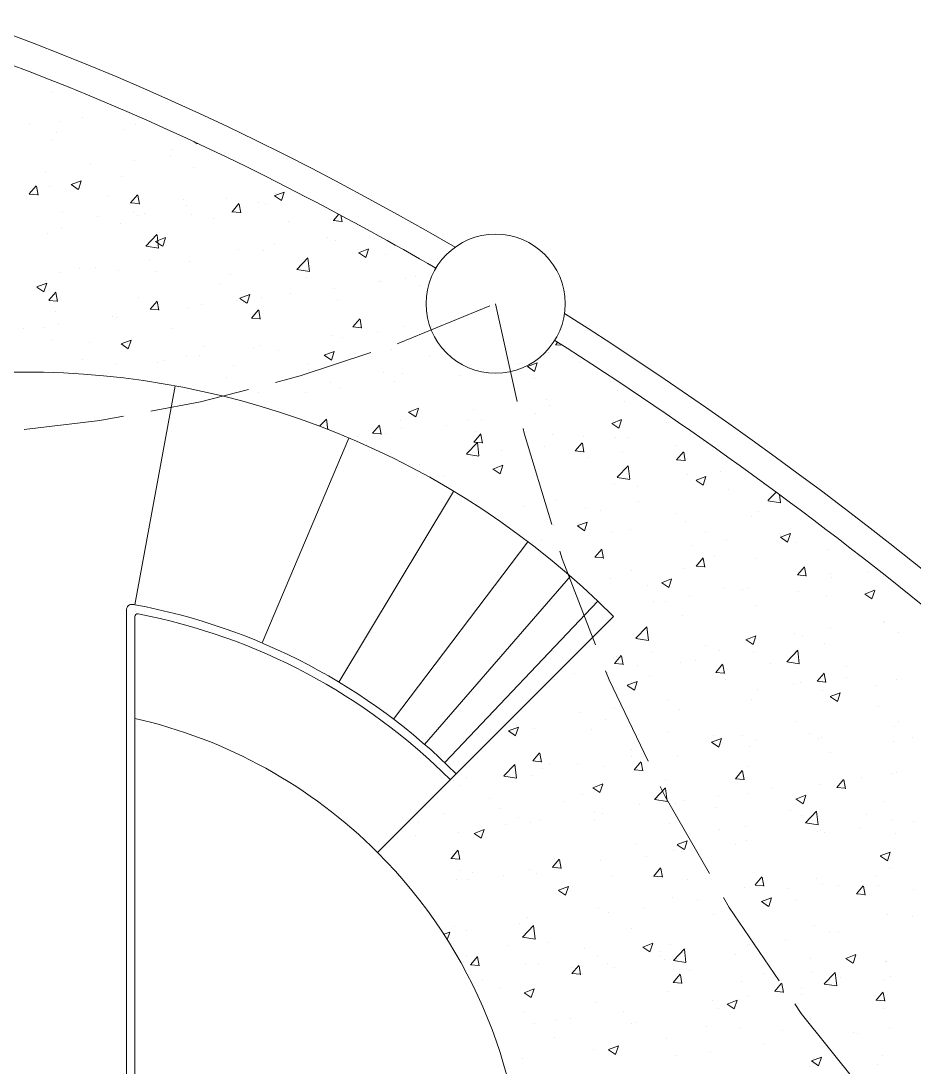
# Model space of a CAD drawing. Header units: millimetres. Extents: x 204 to 540, y 123 to 306.
# Drawn here: x 211.048 to 214.259, y 157.781 to 161.542 of the extents above; entities that cross this region are included whole.
import ezdxf

# ---------------------------------------------------------------- set-up
doc = ezdxf.new("R2010")
doc.units = ezdxf.units.MM
doc.header["$LTSCALE"] = 0.03
doc.linetypes.add('ACAD_ISO02W100', pattern=[15, 12, -3])
for name, color, linetype, lineweight in [('Banquetas', 253, 'Continuous', 0), ('Detalles de pisos', 40, 'Continuous', 0), ('lockers', 253, 'Continuous', 0), ('Muros', 254, 'Continuous', 0), ('Proyeccion Trabes', 7, 'ACAD_ISO02W100', 0), ('Áreas verdes', 72, 'Continuous', 0)]:
    doc.layers.add(name, color=color, linetype=linetype, lineweight=lineweight)

msp = doc.modelspace()

# ---------------------------------------------------------------- linework, layer by layer
at = {"layer": 'Banquetas'}
for p, q in [((211.4572, 159.4428), (211.6026, 160.2295)), ((211.9148, 159.3055), (212.2267, 160.0422)), ((212.191, 159.1649), (212.6032, 159.8505)), ((212.3869, 159.0322), (212.8704, 159.6695)), ((212.4992, 158.941), (213.0236, 159.5452)), ((212.5712, 158.8757), (213.1217, 159.4561)), ((211.4272, 157.1967), (211.4272, 159.4243)), ((211.4572, 157.1967), (211.4572, 159.4002))]:
    msp.add_line(p, q, dxfattribs=at)
for centre, radius, start, end in [((211.4472, 159.4243), 0.02, 79.6944, 180), ((211.0572, 157.2795), 2.2, 79.5243, 79.6944), ((211.0572, 157.2795), 2.2, 45, 79.5243), ((211.4672, 159.4002), 0.01, 79.058, 180), ((211.0572, 157.2795), 2.17, 45, 79.058), ((211.0572, 157.2795), 1.8, 315, 45)]:
    msp.add_arc(centre, radius, start, end, dxfattribs=at)
at = {"layer": 'Detalles de pisos'}
for start_param, end_param in [(5.199091, 6.224485), (4.287882, 5.136898)]:
    msp.add_ellipse((212.7542, 155.5825), major_axis=(-5.6569, 5.6569), ratio=0.5, start_param=start_param, end_param=end_param, dxfattribs=at)
for points, knots in [([(212.5392, 160.6527), (212.3836, 160.7429), (212.2282, 160.8283), (211.3036, 161.3084), (210.5501, 161.583), (209.182, 161.8467), (208.5685, 161.8355), (207.7969, 161.608), (207.5589, 161.489), (207.3561, 161.3334)], [5.202112, 5.202112, 5.202112, 5.202112, 5.276557, 5.276557, 5.646922, 5.646922, 6.017286, 6.017286, 6.217527, 6.217527, 6.217527, 6.217527]), ([(217.5652, 155.7949), (217.2405, 156.307), (216.8672, 156.817), (215.8335, 158.0532), (215.1244, 158.7561), (213.917, 159.7477), (213.4428, 160.0916), (212.9667, 160.3934)], [4.2908125, 4.2908125, 4.2908125, 4.2908125, 4.5358288, 4.5358288, 4.9061931, 4.9061931, 5.1339677, 5.1339677, 5.1339677, 5.1339677])]:
    msp.add_open_spline(points, degree=3, knots=knots, dxfattribs=at)
at = {"layer": 'lockers'}
msp.add_line((212.33, 158.5523), (213.1785, 159.4008), dxfattribs=at)
for radius, end in [(3, 315), (1.8, 77.1604)]:
    msp.add_arc((211.0572, 157.2795), radius, 45, end, dxfattribs=at)
at = {"layer": 'Muros'}
msp.add_circle((212.7542, 160.5251), 0.25, dxfattribs=at)
at = {"layer": 'Proyeccion Trabes'}
for centre, radius, start, end in [((210.5014, 165.5365), 5.4944, 232.6515, 294.2066), ((218.7804, 161.6087), 6.1228, 190.19304, 259.80738)]:
    msp.add_arc(centre, radius, start, end, dxfattribs=at)
at = {"layer": 'Áreas verdes'}
for p, q in [((211.0845, 161.3545), (211.0845, 161.3545)), ((211.1625, 161.2849), (211.1625, 161.2849)), ((211.2705, 161.1962), (211.2705, 161.1962)), ((211.4714, 161.1911), (211.4714, 161.1911)), ((211.0781, 161.1709), (211.0781, 161.1709)), ((211.1888, 161.1815), (211.1888, 161.1815)), ((211.4171, 161.1515), (211.4171, 161.1515)), ((211.4599, 161.17), (211.4599, 161.17)), ((211.1563, 161.1158), (211.1563, 161.1158)), ((211.1751, 161.1402), (211.1751, 161.1402)), ((211.5931, 161.0795), (211.5931, 161.0795)), ((211.6693, 161.1077), (211.6808, 161.1)), ((211.681, 161.1001), (211.6816, 161.102)), ((211.4577, 161.0381), (211.4577, 161.0381)), ((211.5848, 161.0548), (211.5848, 161.0548)), ((211.1368, 160.9958), (211.1368, 160.9958)), ((211.2969, 161.0287), (211.2969, 161.0287)), ((211.6675, 161.0149), (211.6675, 161.0149)), ((211.2286, 160.9536), (211.2641, 160.9672)), ((211.2541, 160.9362), (211.2644, 160.9669)), ((211.4109, 160.9824), (211.4109, 160.9824)), ((211.0779, 160.9195), (211.1023, 160.9487)), ((211.0898, 160.9219), (211.0898, 160.9219)), ((211.1091, 160.9153), (211.1032, 160.9472)), ((211.1501, 160.9466), (211.1501, 160.9466)), ((211.2287, 160.9532), (211.254, 160.9361)), ((211.9586, 160.9129), (211.9942, 160.9265)), ((211.9644, 160.922), (211.9644, 160.922)), ((211.9842, 160.8955), (211.9945, 160.9262)), ((211.0777, 160.9193), (211.108, 160.9167)), ((211.361, 160.9104), (211.361, 160.9104)), ((211.442, 160.8875), (211.4724, 160.8848)), ((211.4422, 160.8876), (211.4667, 160.9168)), ((211.4735, 160.8835), (211.4676, 160.9153)), ((211.6322, 160.899), (211.6322, 160.899)), ((211.7871, 160.9017), (211.7871, 160.9017)), ((211.8066, 160.8557), (211.8311, 160.8849)), ((211.8379, 160.8516), (211.832, 160.8834)), ((211.9034, 160.8875), (211.9034, 160.8875)), ((211.9252, 160.8839), (211.9252, 160.8839)), ((211.9588, 160.9125), (211.984, 160.8955)), ((211.1969, 160.8536), (211.1969, 160.8536)), ((211.4512, 160.8544), (211.4512, 160.8544)), ((211.4909, 160.8509), (211.4909, 160.8509)), ((211.6436, 160.8798), (211.6436, 160.8798)), ((211.6613, 160.8458), (211.6613, 160.8458)), ((211.8064, 160.8556), (211.8368, 160.8529)), ((212.171, 160.8238), (212.1904, 160.847)), ((211.324, 160.8377), (211.324, 160.8377)), ((211.4048, 160.8133), (211.4048, 160.8133)), ((211.4681, 160.8422), (211.4681, 160.8422)), ((211.7393, 160.8307), (211.7393, 160.8307)), ((212.0105, 160.8193), (212.0105, 160.8193)), ((212.1708, 160.8237), (212.2011, 160.8211)), ((212.2022, 160.8197), (212.1979, 160.843)), ((211.1439, 160.7775), (211.1439, 160.7775)), ((211.1946, 160.8), (211.1946, 160.8)), ((211.4973, 160.7323), (211.5369, 160.7736)), ((211.5426, 160.725), (211.537, 160.7732)), ((211.5318, 160.749), (211.5674, 160.7627)), ((211.5319, 160.7487), (211.5572, 160.7316)), ((211.5574, 160.7317), (211.5677, 160.7624)), ((211.958, 160.7384), (211.958, 160.7384)), ((212.1504, 160.7637), (212.1504, 160.7637)), ((212.1798, 160.7506), (212.1798, 160.7506)), ((211.4977, 160.7316), (211.5429, 160.7246)), ((211.8308, 160.7217), (211.8308, 160.7217)), ((211.919, 160.7148), (211.919, 160.7148)), ((212.2618, 160.7083), (212.2974, 160.722)), ((212.262, 160.708), (212.2873, 160.6909)), ((212.2874, 160.691), (212.2977, 160.7217)), ((212.3587, 160.7003), (212.3587, 160.7003)), ((211.51, 160.6794), (211.51, 160.6794)), ((211.6552, 160.6767), (211.6552, 160.6767)), ((212.0395, 160.6483), (212.0791, 160.6895)), ((212.0848, 160.6409), (212.0791, 160.6891)), ((211.1904, 160.6373), (211.1904, 160.6373)), ((211.2599, 160.6522), (211.2599, 160.6522)), ((211.3176, 160.6541), (211.3176, 160.6541)), ((211.3986, 160.6442), (211.3986, 160.6442)), ((211.5311, 160.6407), (211.5311, 160.6407)), ((211.8023, 160.6293), (211.8023, 160.6293)), ((212.0398, 160.6475), (212.085, 160.6405)), ((212.0624, 160.6495), (212.0624, 160.6495)), ((212.4647, 160.6223), (212.4647, 160.6223)), ((211.1049, 160.5852), (211.1405, 160.5988)), ((211.1051, 160.5848), (211.1304, 160.5678)), ((211.1305, 160.5678), (211.1408, 160.5985)), ((211.1377, 160.6084), (211.1377, 160.6084)), ((211.7662, 160.5986), (211.7662, 160.5986)), ((212.0735, 160.6178), (212.0735, 160.6178)), ((212.3375, 160.6056), (212.3375, 160.6056)), ((212.3447, 160.6064), (212.3447, 160.6064)), ((212.4303, 160.614), (212.4303, 160.614)), ((212.4804, 160.5888), (212.4804, 160.5888)), ((211.1483, 160.5374), (211.1728, 160.5666)), ((211.1796, 160.5332), (211.1737, 160.5651)), ((211.4699, 160.5478), (211.4699, 160.5478)), ((211.835, 160.5445), (211.8706, 160.5581)), ((211.8352, 160.5441), (211.8604, 160.5271)), ((211.8606, 160.5272), (211.8709, 160.5579)), ((211.9128, 160.5457), (211.9128, 160.5457)), ((212.0167, 160.5634), (212.0167, 160.5634)), ((212.1737, 160.5815), (212.1737, 160.5815)), ((211.1481, 160.5372), (211.1785, 160.5346)), ((211.5127, 160.5055), (211.5372, 160.5347)), ((211.544, 160.5013), (211.5381, 160.5332)), ((211.649, 160.5076), (211.649, 160.5076)), ((211.6971, 160.5213), (211.6971, 160.5213)), ((211.8243, 160.538), (211.8243, 160.538)), ((212.1842, 160.538), (212.1842, 160.538)), ((211.1737, 160.4969), (211.1737, 160.4969)), ((211.3763, 160.4791), (211.3763, 160.4791)), ((211.3924, 160.4751), (211.3924, 160.4751)), ((211.5125, 160.5054), (211.5429, 160.5027)), ((211.8769, 160.4735), (211.9072, 160.4708)), ((211.8771, 160.4736), (211.9016, 160.5028)), ((211.8879, 160.4871), (211.8879, 160.4871)), ((211.9083, 160.4695), (211.9025, 160.5013)), ((212.2415, 160.4417), (212.2659, 160.4709)), ((212.2727, 160.4376), (212.2668, 160.4694)), ((211.0567, 160.437), (211.0567, 160.437)), ((211.1316, 160.4393), (211.1316, 160.4393)), ((211.1839, 160.4537), (211.1839, 160.4537)), ((211.5916, 160.4363), (211.5916, 160.4363)), ((212.2412, 160.4416), (212.2716, 160.4389)), ((212.4241, 160.4449), (212.4241, 160.4449)), ((212.5235, 160.4473), (212.5235, 160.4473)), ((211.4082, 160.3806), (211.4437, 160.3943)), ((211.4338, 160.3633), (211.4441, 160.394)), ((212.1675, 160.4124), (212.1675, 160.4124)), ((212.2039, 160.4052), (212.2039, 160.4052)), ((212.3311, 160.422), (212.3311, 160.422)), ((211.161, 160.3926), (211.161, 160.3926)), ((211.2954, 160.3854), (211.2954, 160.3854)), ((211.4083, 160.3803), (211.4336, 160.3632)), ((211.4322, 160.3812), (211.4322, 160.3812)), ((211.7034, 160.3697), (211.7034, 160.3697)), ((211.8831, 160.363), (211.8831, 160.363)), ((211.9067, 160.3766), (211.9067, 160.3766)), ((211.9746, 160.3582), (211.9746, 160.3582)), ((212.3782, 160.3602), (212.3782, 160.3602)), ((212.97, 160.3778), (212.9945, 160.3757)), ((212.9702, 160.378), (212.9774, 160.3866)), ((211.2681, 160.3244), (211.2681, 160.3244)), ((211.5635, 160.3209), (211.5635, 160.3209)), ((211.6428, 160.3385), (211.6428, 160.3385)), ((211.6907, 160.3377), (211.6907, 160.3377)), ((212.1382, 160.34), (212.1738, 160.3536)), ((212.1384, 160.3396), (212.1637, 160.3226)), ((212.1638, 160.3226), (212.1741, 160.3533)), ((212.2458, 160.3468), (212.2458, 160.3468)), ((212.5169, 160.3353), (212.5169, 160.3353)), ((212.9426, 160.3496), (212.9426, 160.3496)), ((213.0302, 160.3313), (213.0302, 160.3313)), ((211.3862, 160.306), (211.3862, 160.306)), ((211.5393, 160.3129), (211.5393, 160.3129)), ((211.8105, 160.3015), (211.8105, 160.3015)), ((212.0817, 160.29), (212.0817, 160.29)), ((212.0819, 160.3093), (212.0819, 160.3093)), ((212.7107, 160.2892), (212.7107, 160.2892)), ((212.8378, 160.3059), (212.8378, 160.3059)), ((212.8683, 160.2993), (212.9039, 160.3129)), ((212.8685, 160.2989), (212.8937, 160.2819)), ((212.8939, 160.2819), (212.9042, 160.3126)), ((213.0593, 160.3124), (213.0593, 160.3124)), ((211.2427, 160.2787), (211.2427, 160.2787)), ((211.7856, 160.2585), (211.7856, 160.2585)), ((212.1613, 160.2432), (212.1613, 160.2432)), ((212.3529, 160.2786), (212.3529, 160.2786)), ((212.3898, 160.247), (212.3898, 160.247)), ((212.4179, 160.2758), (212.4179, 160.2758)), ((212.624, 160.2671), (212.624, 160.2671)), ((212.8952, 160.2556), (212.8952, 160.2556)), ((213.1664, 160.2442), (213.1664, 160.2442)), ((211.9005, 160.2075), (211.9005, 160.2075)), ((212.1974, 160.2216), (212.1974, 160.2216)), ((213.193, 160.213), (213.193, 160.213)), ((213.246, 160.2096), (213.246, 160.2096)), ((212.0703, 160.2049), (212.0703, 160.2049)), ((212.9364, 160.1805), (212.9364, 160.1805)), ((213.2174, 160.1731), (213.2174, 160.1731)), ((212.4415, 160.1354), (212.477, 160.1491)), ((212.4416, 160.1351), (212.4669, 160.118)), ((212.467, 160.1181), (212.4773, 160.1488)), ((212.6756, 160.1447), (212.6756, 160.1447)), ((212.8966, 160.1309), (212.8966, 160.1309)), ((212.9497, 160.1588), (212.9497, 160.1588)), ((212.1213, 160.0844), (212.1464, 160.1106)), ((212.1508, 160.0731), (212.1465, 160.1102)), ((212.4117, 160.1067), (212.4117, 160.1067)), ((212.6534, 160.1079), (212.6534, 160.1079)), ((212.7042, 160.1056), (212.7042, 160.1056)), ((213.1715, 160.0947), (213.2071, 160.1084)), ((213.1717, 160.0944), (213.197, 160.0773)), ((213.1971, 160.0774), (213.2074, 160.1081)), ((213.3677, 160.0981), (213.3677, 160.0981)), ((212.1447, 160.0886), (212.1447, 160.0886)), ((212.1551, 160.0741), (212.1551, 160.0741)), ((212.3117, 160.0595), (212.3421, 160.0568)), ((212.3119, 160.0596), (212.3364, 160.0888)), ((212.3432, 160.0555), (212.3373, 160.0873)), ((212.3572, 160.0571), (212.3572, 160.0571)), ((212.4159, 160.0771), (212.4159, 160.0771)), ((212.577, 160.0888), (212.577, 160.0888)), ((212.6763, 160.0277), (212.7008, 160.0569)), ((212.687, 160.0657), (212.687, 160.0657)), ((212.7076, 160.0236), (212.7017, 160.0554)), ((212.2562, 160.0466), (212.2562, 160.0466)), ((212.649, 159.9852), (212.6886, 160.0265)), ((212.6761, 160.0276), (212.7065, 160.0249)), ((212.6943, 159.9779), (212.6887, 160.0261)), ((212.9582, 160.0542), (212.9582, 160.0542)), ((213.0407, 159.9959), (213.0652, 160.025)), ((213.0719, 159.9917), (213.0661, 160.0236)), ((213.0714, 160.0472), (213.0714, 160.0472)), ((213.1868, 160.0439), (213.1868, 160.0439)), ((213.2294, 160.0427), (213.2294, 160.0427)), ((213.5006, 160.0313), (213.5006, 160.0313)), ((212.6493, 159.9845), (212.6945, 159.9775)), ((212.7752, 159.9964), (212.7752, 159.9964)), ((212.9302, 160.0114), (212.9302, 160.0114)), ((213.0405, 159.9957), (213.0708, 159.9931)), ((213.2109, 159.9895), (213.2109, 159.9895)), ((213.4033, 160.0148), (213.4033, 160.0148)), ((213.405, 159.964), (213.4295, 159.9932)), ((213.4363, 159.9598), (213.4304, 159.9917)), ((212.4789, 159.9455), (212.4789, 159.9455)), ((212.6694, 159.9756), (212.6694, 159.9756)), ((212.7447, 159.9309), (212.7803, 159.9445)), ((212.7703, 159.9136), (212.7806, 159.9443)), ((213.0838, 159.9728), (213.0838, 159.9728)), ((213.1912, 159.9012), (213.2307, 159.9424)), ((213.4048, 159.9638), (213.4352, 159.9612)), ((212.5706, 159.9052), (212.5706, 159.9052)), ((212.7449, 159.9305), (212.7701, 159.9135)), ((212.7629, 159.9305), (212.7629, 159.9305)), ((213.2364, 159.8938), (213.2308, 159.942)), ((213.4445, 159.9129), (213.4445, 159.9129)), ((213.5617, 159.9203), (213.5617, 159.9203)), ((213.1806, 159.8748), (213.1806, 159.8748)), ((213.1915, 159.9004), (213.2367, 159.8934)), ((213.2654, 159.8695), (213.2654, 159.8695)), ((213.4748, 159.8902), (213.5103, 159.9039)), ((213.4749, 159.8899), (213.5002, 159.8728)), ((213.5003, 159.8729), (213.5106, 159.9036)), ((213.7177, 159.8735), (213.7177, 159.8735)), ((212.924, 159.8423), (212.924, 159.8423)), ((213.5905, 159.8567), (213.5905, 159.8567)), ((213.7333, 159.8171), (213.763, 159.848)), ((213.7786, 159.8097), (213.7752, 159.8389)), ((212.8593, 159.7946), (212.8593, 159.7946)), ((212.9692, 159.8186), (212.9692, 159.8186)), ((213.2697, 159.8145), (213.2697, 159.8145)), ((213.7337, 159.8163), (213.7788, 159.8093)), ((212.9501, 159.7724), (212.9501, 159.7724)), ((213.0773, 159.7892), (213.0773, 159.7892)), ((213.1305, 159.7832), (213.1305, 159.7832)), ((213.4017, 159.7717), (213.4017, 159.7717)), ((213.6728, 159.7602), (213.6728, 159.7602)), ((213.6991, 159.7796), (213.6991, 159.7796)), ((212.9664, 159.7264), (212.9664, 159.7264)), ((213.0479, 159.7264), (213.0835, 159.74)), ((213.0481, 159.726), (213.0734, 159.709)), ((213.0735, 159.709), (213.0838, 159.7397)), ((213.4383, 159.7438), (213.4383, 159.7438)), ((213.1745, 159.7057), (213.1745, 159.7057)), ((213.2376, 159.7149), (213.2376, 159.7149)), ((213.5088, 159.7035), (213.5088, 159.7035)), ((213.7765, 159.6984), (213.7765, 159.6984)), ((213.778, 159.6857), (213.8136, 159.6993)), ((213.7781, 159.6853), (213.8034, 159.6683)), ((213.78, 159.692), (213.78, 159.692)), ((213.8036, 159.6684), (213.8139, 159.6991)), ((212.9179, 159.6732), (212.9179, 159.6732)), ((213.1112, 159.6137), (213.1357, 159.6429)), ((213.1424, 159.6096), (213.1365, 159.6414)), ((213.4569, 159.6564), (213.4569, 159.6564)), ((213.5841, 159.6731), (213.5841, 159.6731)), ((213.837, 159.6681), (213.837, 159.6681)), ((213.9496, 159.643), (213.9496, 159.643)), ((213.1109, 159.6136), (213.1413, 159.611)), ((213.1361, 159.6141), (213.1361, 159.6141)), ((213.4755, 159.5819), (213.5, 159.6111)), ((213.5068, 159.5777), (213.5009, 159.6096)), ((213.5407, 159.6172), (213.5407, 159.6172)), ((213.693, 159.6104), (213.693, 159.6104)), ((213.2445, 159.5664), (213.2445, 159.5664)), ((213.4321, 159.5747), (213.4321, 159.5747)), ((213.4753, 159.5817), (213.5057, 159.5791)), ((213.8399, 159.55), (213.8644, 159.5792)), ((213.8711, 159.5458), (213.8653, 159.5777)), ((213.1683, 159.5366), (213.1683, 159.5366)), ((213.3512, 159.5218), (213.3867, 159.5355)), ((213.3767, 159.5045), (213.387, 159.5352)), ((213.8397, 159.5499), (213.87, 159.5472)), ((213.9587, 159.5565), (213.9587, 159.5565)), ((213.9636, 159.5403), (213.9636, 159.5403)), ((214.0908, 159.5571), (214.0908, 159.5571)), ((213.3006, 159.5135), (213.3006, 159.5135)), ((213.3513, 159.5215), (213.3766, 159.5044)), ((213.5718, 159.502), (213.5718, 159.502)), ((213.6428, 159.4981), (213.6428, 159.4981)), ((213.6624, 159.5057), (213.6624, 159.5057)), ((214.0812, 159.4811), (214.1168, 159.4948)), ((214.1068, 159.4638), (214.1171, 159.4945)), ((213.3233, 159.456), (213.3233, 159.456)), ((213.3662, 159.4548), (213.3662, 159.4548)), ((213.4504, 159.4727), (213.4504, 159.4727)), ((213.843, 159.4906), (213.843, 159.4906)), ((213.9434, 159.4739), (213.9434, 159.4739)), ((214.0814, 159.4808), (214.1066, 159.4637)), ((214.1141, 159.4791), (214.1141, 159.4791)), ((213.6868, 159.4413), (213.6868, 159.4413)), ((213.426, 159.4056), (213.426, 159.4056)), ((214.1496, 159.382), (214.1496, 159.382)), ((214.1527, 159.3787), (214.1527, 159.3787)), ((213.1621, 159.3675), (213.1621, 159.3675)), ((213.2585, 159.3222), (213.2981, 159.3635)), ((213.3038, 159.3148), (213.2982, 159.3631)), ((213.9572, 159.3567), (213.9572, 159.3567)), ((214.2011, 159.3428), (214.2011, 159.3428)), ((213.2588, 159.3215), (213.304, 159.3144)), ((213.6544, 159.3173), (213.69, 159.331)), ((213.6545, 159.3169), (213.6798, 159.2999)), ((213.68, 159.3), (213.6903, 159.3307)), ((213.83, 159.34), (213.83, 159.34)), ((213.8565, 159.3279), (213.8565, 159.3279)), ((213.9372, 159.3047), (213.9372, 159.3047)), ((213.3168, 159.2724), (213.3168, 159.2724)), ((213.5092, 159.2977), (213.5092, 159.2977)), ((213.5602, 159.277), (213.5602, 159.277)), ((213.6806, 159.2722), (213.6806, 159.2722)), ((213.8007, 159.2381), (213.8402, 159.2794)), ((213.8459, 159.2308), (213.8403, 159.279)), ((213.1814, 159.2315), (213.2118, 159.2288)), ((213.1817, 159.2316), (213.2061, 159.2608)), ((213.1896, 159.2556), (213.1896, 159.2556)), ((213.2017, 159.2539), (213.2017, 159.2539)), ((213.2129, 159.2275), (213.207, 159.2593)), ((213.4198, 159.2365), (213.4198, 159.2365)), ((213.4729, 159.2424), (213.4729, 159.2424)), ((213.546, 159.1998), (213.5705, 159.2289)), ((213.744, 159.231), (213.744, 159.231)), ((213.801, 159.2374), (213.8462, 159.2304)), ((213.0376, 159.1971), (213.0376, 159.1971)), ((213.1559, 159.1984), (213.1559, 159.1984)), ((213.2639, 159.2262), (213.2639, 159.2262)), ((213.5458, 159.1996), (213.5762, 159.197)), ((213.5773, 159.1956), (213.5714, 159.2274)), ((213.9104, 159.1679), (213.9349, 159.1971)), ((213.9416, 159.1637), (213.9358, 159.1956)), ((214.0152, 159.2195), (214.0152, 159.2195)), ((212.9677, 159.1753), (212.9677, 159.1753)), ((213.2276, 159.1535), (213.2631, 159.1671)), ((213.2277, 159.1531), (213.253, 159.1361)), ((213.2531, 159.1361), (213.2634, 159.1668)), ((213.3088, 159.1856), (213.3088, 159.1856)), ((213.58, 159.1742), (213.58, 159.1742)), ((213.8235, 159.1563), (213.8235, 159.1563)), ((213.8511, 159.1627), (213.8511, 159.1627)), ((213.9102, 159.1677), (213.9405, 159.1651)), ((214.0159, 159.1817), (214.0159, 159.1817)), ((214.1949, 159.1737), (214.1949, 159.1737)), ((213.6964, 159.1396), (213.6964, 159.1396)), ((213.931, 159.1356), (213.931, 159.1356)), ((213.9576, 159.1128), (213.9932, 159.1264)), ((213.9832, 159.0954), (213.9935, 159.1261)), ((214.1223, 159.1513), (214.1223, 159.1513)), ((213.3755, 159.0974), (213.3755, 159.0974)), ((213.6744, 159.1031), (213.6744, 159.1031)), ((213.9578, 159.1124), (213.983, 159.0954)), ((213.056, 159.0553), (213.056, 159.0553)), ((213.1831, 159.072), (213.1831, 159.072)), ((213.4136, 159.0673), (213.4136, 159.0673)), ((214.1317, 159.0756), (214.1317, 159.0756)), ((212.8007, 158.9896), (212.8363, 159.0033)), ((212.8263, 158.9723), (212.8366, 159.003)), ((212.8294, 159.0071), (212.8294, 159.0071)), ((213.1498, 159.0293), (213.1498, 159.0293)), ((213.8355, 159.0248), (213.8355, 159.0248)), ((214.1887, 159.0046), (214.1887, 159.0046)), ((214.2031, 159.0235), (214.2031, 159.0235)), ((212.8009, 158.9893), (212.8261, 158.9722)), ((212.8932, 158.9967), (212.8932, 158.9967)), ((213.1006, 158.9957), (213.1006, 158.9957)), ((213.3718, 158.9842), (213.3718, 158.9842)), ((213.5392, 158.9739), (213.5392, 158.9739)), ((213.643, 158.9727), (213.643, 158.9727)), ((213.8823, 158.9813), (213.8823, 158.9813)), ((213.9248, 158.9665), (213.9248, 158.9665)), ((213.5308, 158.9489), (213.5664, 158.9626)), ((213.5309, 158.9486), (213.5562, 158.9315)), ((213.5564, 158.9316), (213.5667, 158.9623)), ((213.5627, 158.9392), (213.5627, 158.9392)), ((213.6683, 158.934), (213.6683, 158.934)), ((213.6899, 158.956), (213.6899, 158.956)), ((213.9142, 158.9613), (213.9142, 158.9613)), ((214.1853, 158.9498), (214.1853, 158.9498)), ((214.2535, 158.9641), (214.2535, 158.9641)), ((212.8878, 158.8814), (212.9123, 158.9106)), ((212.919, 158.8772), (212.9131, 158.9091)), ((213.2419, 158.897), (213.2419, 158.897)), ((213.243, 158.9231), (213.243, 158.9231)), ((213.4074, 158.8982), (213.4074, 158.8982)), ((213.9572, 158.9132), (213.9572, 158.9132)), ((212.7837, 158.8274), (212.8233, 158.8686)), ((212.829, 158.82), (212.8234, 158.8682)), ((212.8876, 158.8813), (212.9179, 158.8786)), ((212.9223, 158.8549), (212.9223, 158.8549)), ((212.9467, 158.8722), (212.9467, 158.8722)), ((213.0495, 158.8717), (213.0495, 158.8717)), ((213.1436, 158.8602), (213.1436, 158.8602)), ((213.2521, 158.8495), (213.2766, 158.8787)), ((213.2834, 158.8454), (213.2775, 158.8772)), ((213.661, 158.8624), (213.661, 158.8624)), ((212.6505, 158.8214), (212.6505, 158.8214)), ((212.784, 158.8266), (212.8292, 158.8196)), ((212.887, 158.8276), (212.887, 158.8276)), ((213.2519, 158.8494), (213.2823, 158.8467)), ((213.6163, 158.8175), (213.6467, 158.8149)), ((213.6165, 158.8176), (213.641, 158.8468)), ((213.6477, 158.8135), (213.6419, 158.8453)), ((213.9809, 158.7858), (214.0054, 158.8149)), ((214.0695, 158.8232), (214.0695, 158.8232)), ((214.1825, 158.8355), (214.1825, 158.8355)), ((214.1967, 158.8399), (214.1967, 158.8399)), ((212.6015, 158.8127), (212.6015, 158.8127)), ((212.6262, 158.7919), (212.6262, 158.7919)), ((213.104, 158.7851), (213.1395, 158.7987)), ((213.1041, 158.7847), (213.1294, 158.7677)), ((213.1295, 158.7678), (213.1398, 158.7985)), ((213.3259, 158.7433), (213.3654, 158.7845)), ((213.3647, 158.8115), (213.3647, 158.8115)), ((213.3711, 158.7359), (213.3655, 158.7841)), ((213.7487, 158.7809), (213.7487, 158.7809)), ((213.9187, 158.7974), (213.9187, 158.7974)), ((213.9807, 158.7856), (214.011, 158.783)), ((214.0121, 158.7816), (214.0062, 158.8134)), ((212.7305, 158.7475), (212.7305, 158.7475)), ((213.0684, 158.7607), (213.0684, 158.7607)), ((213.3262, 158.7425), (213.3714, 158.7355)), ((213.4291, 158.7389), (213.4291, 158.7389)), ((213.5563, 158.7556), (213.5563, 158.7556)), ((213.6621, 158.7649), (213.6621, 158.7649)), ((213.834, 158.7444), (213.8696, 158.758)), ((213.8342, 158.744), (213.8594, 158.727)), ((213.8596, 158.7271), (213.8699, 158.7578)), ((212.7722, 158.7098), (212.7722, 158.7098)), ((213.0017, 158.7361), (213.0017, 158.7361)), ((213.2729, 158.7246), (213.2729, 158.7246)), ((213.4013, 158.7291), (213.4013, 158.7291)), ((213.544, 158.7132), (213.544, 158.7132)), ((213.8152, 158.7017), (213.8152, 158.7017)), ((214.1512, 158.7355), (214.1512, 158.7355)), ((212.5664, 158.6908), (212.5664, 158.6908)), ((212.8376, 158.6793), (212.8376, 158.6793)), ((212.9159, 158.6713), (212.9159, 158.6713)), ((213.1083, 158.6966), (213.1083, 158.6966)), ((213.1088, 158.6678), (213.1088, 158.6678)), ((213.1374, 158.691), (213.1374, 158.691)), ((213.855, 158.6846), (213.855, 158.6846)), ((213.868, 158.6592), (213.9076, 158.7004)), ((213.9133, 158.6518), (213.9077, 158.7001)), ((214.0864, 158.6902), (214.0864, 158.6902)), ((214.1763, 158.6664), (214.1763, 158.6664)), ((214.2554, 158.6649), (214.2554, 158.6649)), ((212.4759, 158.659), (212.4759, 158.659)), ((212.6771, 158.6212), (212.7127, 158.6349)), ((212.7027, 158.6039), (212.713, 158.6346)), ((212.7887, 158.6546), (212.7887, 158.6546)), ((212.8808, 158.6585), (212.8808, 158.6585)), ((213.38, 158.6564), (213.38, 158.6564)), ((213.5587, 158.6338), (213.5587, 158.6338)), ((213.6512, 158.6449), (213.6512, 158.6449)), ((213.8684, 158.6584), (213.9135, 158.6514)), ((213.9125, 158.6283), (213.9125, 158.6283)), ((213.9223, 158.6335), (213.9223, 158.6335)), ((214.063, 158.6396), (214.063, 158.6396)), ((212.4679, 158.6123), (212.4679, 158.6123)), ((212.62, 158.6228), (212.62, 158.6228)), ((212.6773, 158.6209), (212.7025, 158.6038)), ((213.4072, 158.5805), (213.4428, 158.5942)), ((213.4328, 158.5632), (213.4431, 158.5939)), ((213.6559, 158.5958), (213.6559, 158.5958)), ((213.9358, 158.6228), (213.9358, 158.6228)), ((214.1935, 158.622), (214.1935, 158.622)), ((212.5939, 158.5312), (212.6184, 158.5603)), ((212.6251, 158.527), (212.6192, 158.5589)), ((213.2624, 158.5829), (213.2624, 158.5829)), ((213.3951, 158.56), (213.3951, 158.56)), ((213.4073, 158.5802), (213.4326, 158.5632)), ((213.4226, 158.5552), (213.4226, 158.5552)), ((213.615, 158.5806), (213.615, 158.5806)), ((214.1372, 158.5399), (214.1728, 158.5535)), ((214.1628, 158.5225), (214.1731, 158.5532)), ((212.5937, 158.531), (212.624, 158.5284)), ((212.9583, 158.4993), (212.9827, 158.5285)), ((212.9662, 158.5321), (212.9662, 158.5321)), ((212.9895, 158.4951), (212.9836, 158.527)), ((213.1312, 158.5219), (213.1312, 158.5219)), ((213.2955, 158.5385), (213.2955, 158.5385)), ((214.1374, 158.5395), (214.1627, 158.5225)), ((212.6294, 158.4893), (212.6294, 158.4893)), ((212.6699, 158.4812), (212.6699, 158.4812)), ((212.8746, 158.4894), (212.8746, 158.4894)), ((212.9006, 158.4779), (212.9006, 158.4779)), ((212.958, 158.4991), (212.9884, 158.4965)), ((212.9746, 158.4963), (212.9746, 158.4963)), ((213.3226, 158.4674), (213.3471, 158.4966)), ((213.3539, 158.4633), (213.348, 158.4951)), ((214.1702, 158.4973), (214.1702, 158.4973)), ((212.6138, 158.4536), (212.6138, 158.4536)), ((212.6551, 158.4542), (212.6551, 158.4542)), ((212.7822, 158.4709), (212.7822, 158.4709)), ((213.1718, 158.4664), (213.1718, 158.4664)), ((213.3224, 158.4673), (213.3528, 158.4646)), ((213.443, 158.4549), (213.443, 158.4549)), ((213.687, 158.4355), (213.7115, 158.4647)), ((213.7182, 158.4314), (213.7124, 158.4632)), ((213.7142, 158.4435), (213.7142, 158.4435)), ((213.9063, 158.4592), (213.9063, 158.4592)), ((213.9294, 158.4392), (213.9294, 158.4392)), ((214.1218, 158.4645), (214.1218, 158.4645)), ((212.9804, 158.4167), (213.0159, 158.4304)), ((212.9805, 158.4163), (213.0058, 158.3993)), ((213.0059, 158.3994), (213.0162, 158.4301)), ((213.6497, 158.4267), (213.6497, 158.4267)), ((213.6868, 158.4354), (213.7171, 158.4327)), ((213.8022, 158.4225), (213.8022, 158.4225)), ((213.9853, 158.432), (213.9853, 158.432)), ((214.0511, 158.4035), (214.0815, 158.4009)), ((214.0514, 158.4036), (214.0759, 158.4328)), ((214.0826, 158.3995), (214.0767, 158.4313)), ((214.1302, 158.4324), (214.1302, 158.4324)), ((214.2565, 158.4206), (214.2565, 158.4206)), ((213.3889, 158.3909), (213.3889, 158.3909)), ((213.4814, 158.3802), (213.4814, 158.3802)), ((213.7104, 158.376), (213.746, 158.3897)), ((213.7106, 158.3757), (213.7358, 158.3586)), ((213.736, 158.3587), (213.7463, 158.3894)), ((213.834, 158.3815), (213.834, 158.3815)), ((213.125, 158.3528), (213.125, 158.3528)), ((213.1618, 158.3381), (213.1618, 158.3381)), ((213.289, 158.3549), (213.289, 158.3549)), ((213.5377, 158.3307), (213.5377, 158.3307)), ((214.164, 158.3282), (214.164, 158.3282)), ((212.841, 158.2959), (212.841, 158.2959)), ((212.8511, 158.2484), (212.8906, 158.2897)), ((212.8685, 158.3203), (212.8685, 158.3203)), ((212.8963, 158.2411), (212.8907, 158.2893)), ((213.9001, 158.2901), (213.9001, 158.2901)), ((214.252, 158.3208), (214.252, 158.3208)), ((212.5678, 158.2583), (212.5891, 158.2665)), ((212.5802, 158.2389), (212.5894, 158.2662)), ((212.6076, 158.2845), (212.6076, 158.2845)), ((212.6486, 158.2706), (212.6486, 158.2706)), ((213.2415, 158.2798), (213.2415, 158.2798)), ((213.6435, 158.2576), (213.6435, 158.2576)), ((213.9557, 158.27), (213.9557, 158.27)), ((213.9881, 158.2642), (213.9881, 158.2642)), ((212.8017, 158.2183), (212.8017, 158.2183)), ((212.8514, 158.2477), (212.8966, 158.2407)), ((212.9452, 158.229), (212.9452, 158.229)), ((213.2836, 158.2122), (213.3192, 158.2258)), ((213.3091, 158.1948), (213.3194, 158.2255)), ((213.3827, 158.2218), (213.3827, 158.2218)), ((213.6595, 158.2191), (213.6595, 158.2191)), ((213.6686, 158.2221), (213.6686, 158.2221)), ((213.7957, 158.2388), (213.7957, 158.2388)), ((212.649, 158.1781), (212.649, 158.1781)), ((212.6644, 158.149), (212.6889, 158.1782)), ((212.6956, 158.1449), (212.6897, 158.1767)), ((213.0729, 158.2068), (213.0729, 158.2068)), ((213.1189, 158.1837), (213.1189, 158.1837)), ((213.2837, 158.2118), (213.309, 158.1948)), ((213.3441, 158.1954), (213.3441, 158.1954)), ((213.3477, 158.1799), (213.3477, 158.1799)), ((213.3932, 158.1643), (213.4328, 158.2056)), ((213.4385, 158.157), (213.4329, 158.2052)), ((213.6152, 158.1839), (213.6152, 158.1839)), ((214.0136, 158.1715), (214.0492, 158.1851)), ((214.0392, 158.1542), (214.0495, 158.1849)), ((212.6376, 158.1615), (212.6376, 158.1615)), ((212.6642, 158.1489), (212.6945, 158.1463)), ((212.8623, 158.1512), (212.8623, 158.1512)), ((212.9088, 158.15), (212.9088, 158.15)), ((213.0282, 158.1378), (213.0282, 158.1378)), ((213.0287, 158.1172), (213.0532, 158.1464)), ((213.06, 158.113), (213.0541, 158.1449)), ((213.1553, 158.1545), (213.1553, 158.1545)), ((213.18, 158.1386), (213.18, 158.1386)), ((213.3632, 158.1683), (213.3632, 158.1683)), ((213.3935, 158.1636), (213.4387, 158.1566)), ((213.8864, 158.1724), (213.8864, 158.1724)), ((214.0138, 158.1711), (214.0391, 158.1541)), ((214.1576, 158.161), (214.1576, 158.161)), ((214.1578, 158.1591), (214.1578, 158.1591)), ((213.0285, 158.117), (213.0589, 158.1144)), ((213.0669, 158.1174), (213.0669, 158.1174)), ((213.3931, 158.0853), (213.4176, 158.1145)), ((213.4243, 158.0811), (213.4185, 158.113)), ((213.4512, 158.1271), (213.4512, 158.1271)), ((213.7223, 158.1157), (213.7223, 158.1157)), ((213.894, 158.121), (213.894, 158.121)), ((213.9354, 158.0803), (213.9749, 158.1215)), ((213.9806, 158.0729), (213.975, 158.1211)), ((213.9935, 158.1042), (213.9935, 158.1042)), ((214.1753, 158.106), (214.1753, 158.106)), ((212.7073, 158.0955), (212.7073, 158.0955)), ((212.7707, 158.0666), (212.7707, 158.0666)), ((212.8567, 158.0483), (212.8923, 158.062)), ((213.3929, 158.0852), (213.4233, 158.0825)), ((213.6374, 158.0885), (213.6374, 158.0885)), ((213.7575, 158.0534), (213.782, 158.0826)), ((213.7887, 158.0493), (213.7828, 158.0811)), ((213.8545, 158.0638), (213.8545, 158.0638)), ((213.9357, 158.0795), (213.9809, 158.0725)), ((214.1497, 158.0922), (214.1497, 158.0922)), ((212.8569, 158.048), (212.8822, 158.0309)), ((212.8823, 158.031), (212.8926, 158.0617)), ((213.3765, 158.0527), (213.3765, 158.0527)), ((213.6621, 158.0385), (213.6621, 158.0385)), ((213.7573, 158.0533), (213.7876, 158.0506)), ((213.8535, 158.0413), (213.8535, 158.0413)), ((214.1219, 158.0215), (214.1463, 158.0507)), ((214.1531, 158.0174), (214.1472, 158.0492)), ((213.1127, 158.0146), (213.1127, 158.0146)), ((213.5349, 158.0217), (213.5349, 158.0217)), ((213.5572, 157.9905), (213.5572, 157.9905)), ((213.5868, 158.0076), (213.6224, 158.0213)), ((213.587, 158.0073), (213.6122, 157.9902)), ((213.6124, 157.9903), (213.6227, 158.021)), ((214.1216, 158.0214), (214.152, 158.0187)), ((214.1516, 157.99), (214.1516, 157.99)), ((212.8561, 157.9821), (212.8561, 157.9821)), ((213.0217, 157.9542), (213.0217, 157.9542)), ((213.2141, 157.9795), (213.2141, 157.9795)), ((213.8878, 157.9519), (213.8878, 157.9519)), ((212.8945, 157.9374), (212.8945, 157.9374)), ((212.9718, 157.9486), (212.9718, 157.9486)), ((213.243, 157.9371), (213.243, 157.9371)), ((213.2609, 157.9396), (213.2609, 157.9396)), ((213.5142, 157.9257), (213.5142, 157.9257)), ((213.6312, 157.9193), (213.6312, 157.9193)), ((213.7854, 157.9142), (213.7854, 157.9142)), ((214.1689, 157.9224), (214.1689, 157.9224)), ((212.9647, 157.8888), (212.9647, 157.8888)), ((213.3704, 157.8836), (213.3704, 157.8836)), ((214.0417, 157.9057), (214.0417, 157.9057)), ((214.0565, 157.9028), (214.0565, 157.9028)), ((213.1065, 157.8455), (213.1065, 157.8455)), ((213.16, 157.8438), (213.1955, 157.8574)), ((213.1601, 157.8434), (213.1854, 157.8264)), ((213.1855, 157.8265), (213.1958, 157.8572)), ((213.5285, 157.8381), (213.5285, 157.8381)), ((213.7209, 157.8634), (213.7209, 157.8634)), ((212.8499, 157.813), (212.8499, 157.813)), ((213.4013, 157.8214), (213.4013, 157.8214)), ((213.89, 157.8031), (213.9256, 157.8168)), ((213.8902, 157.8028), (213.9155, 157.7857)), ((213.9156, 157.7858), (213.9259, 157.8165)), ((214.1455, 157.8208), (214.1455, 157.8208)), ((213.8816, 157.7828), (213.8816, 157.7828)), ((214.1287, 157.7891), (214.1287, 157.7891))]:
    msp.add_line(p, q, dxfattribs=at)

doc.saveas('drawing.dxf')
